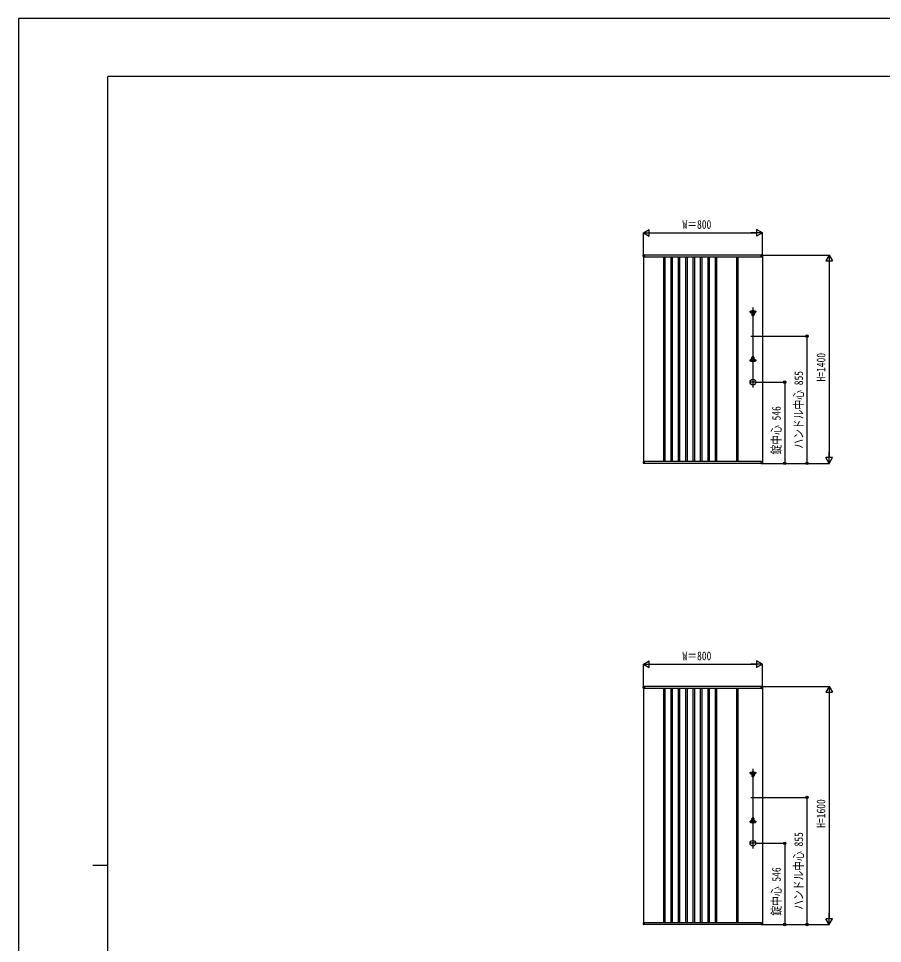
# Model space of a CAD drawing. Units: millimetres, scale not verified. Extents: x -8410 to 8410, y -5940 to 5940.
# Drawn here: x -8410 to -2602, y -277 to 5940 of the extents above; entities that cross this region are included whole.
import ezdxf
from ezdxf.enums import TextEntityAlignment as Align

# ---------------------------------------------------------------- set-up
doc = ezdxf.new("R2010")
doc.units = ezdxf.units.MM
doc.header["$LTSCALE"] = 30
for name, color, linetype in [('0-2_YKK_12', 2, 'Continuous'), ('0-3_YKK_A1', 4, 'Continuous'), ('0-4_YKK_D', 6, 'Continuous'), ('0-5_YKK_ZWAK', 7, 'Continuous')]:
    doc.layers.add(name, color=color, linetype=linetype)
doc.styles.add('ＭＳ ゴシック', font='')
doc.styles.get('ＭＳ ゴシック').set_extended_font_data('MS Gothic')

msp = doc.modelspace()

# ---------------------------------------------------------------- linework, layer by layer
at = {"layer": '0-2_YKK_12'}
for p, q in [((-3473.46, 3996.84), (-3473.46, 3460.54)), ((-3450.46, 3969), (-3495.7, 3969)), ((-3457.97, 3960), (-3488.86, 3960)), ((-3487.72, 3805), (-3459.2, 3805)), ((-3450.46, 3641), (-3495.7, 3641)), ((-3488.84, 3650), (-3460.32, 3650)), ((-3451.08, 3496), (-3496.32, 3496)), ((-3473.46, 896.84), (-3473.46, 360.54)), ((-3450.46, 869), (-3495.7, 869)), ((-3457.97, 860), (-3488.86, 860)), ((-3487.72, 705), (-3459.2, 705)), ((-3450.46, 541), (-3495.7, 541)), ((-3488.84, 550), (-3460.32, 550)), ((-3451.08, 396), (-3496.32, 396))]:
    msp.add_line(p, q, dxfattribs=at)
at = {"layer": '0-3_YKK_A1'}
for p, q in [((-4210.26, 4346.76), (-4210.26, 4348.64)), ((-4210.26, 4339.92), (-4210.26, 4346.76)), ((-4210.01, 4339.51), (-4210.01, 4339.51)), ((-4210.01, 4339.5), (-4210.01, 4338.69)), ((-4209.96, 4338.47), (-4209.96, 2961.54)), ((-4208.85, 4337.86), (-4209.05, 4337.87)), ((-4203.17, 4350.49), (-4208.85, 4350.14)), ((-4203.17, 4337.51), (-4208.85, 4337.86)), ((-4202.96, 4350.29), (-4202.96, 4348.34)), ((-3416.96, 4350), (-4202.96, 4350)), ((-4202.96, 4338), (-3416.96, 4338)), ((-4074.96, 4338), (-4074.96, 2962)), ((-4064.96, 4338), (-4064.96, 2962)), ((-4024.96, 4338), (-4024.96, 2962)), ((-4015.46, 4338), (-4015.46, 2962)), ((-3975.46, 4338), (-3975.46, 2962)), ((-3965.96, 4338), (-3965.96, 2962)), ((-3925.96, 4338), (-3925.96, 2962)), ((-3916.46, 4338), (-3916.46, 2962)), ((-3876.46, 4338), (-3876.46, 2962)), ((-3866.96, 4338), (-3866.96, 2962)), ((-3826.96, 4338), (-3826.96, 2962)), ((-3817.46, 4338), (-3817.46, 2962)), ((-3777.46, 4338), (-3777.46, 2962)), ((-3767.96, 4338), (-3767.96, 2962)), ((-3727.96, 4338), (-3727.96, 2962)), ((-3717.96, 4338), (-3717.96, 2962)), ((-3582.96, 4338), (-3582.96, 2962)), ((-3575.96, 4338), (-3575.96, 2962)), ((-3416.96, 4348.34), (-3416.96, 4350.29)), ((-3416.96, 4347.06), (-3416.96, 4348.34)), ((-3416.96, 4338.31), (-3416.96, 4347.06)), ((-3416.96, 4337.71), (-3416.96, 4338.31)), ((-3411.07, 4350.14), (-3416.75, 4350.49)), ((-3411.07, 4337.86), (-3416.75, 4337.51)), ((-3410.87, 4337.87), (-3411.07, 4337.86)), ((-3409.96, 4338.44), (-3409.96, 2961.54)), ((-3409.91, 4339.51), (-3409.91, 4339.5)), ((-3409.91, 4338.69), (-3409.91, 4339.5)), ((-3409.66, 4348.64), (-3409.66, 4346.76)), ((-3409.66, 4346.76), (-3409.66, 4339.92)), ((-3490.96, 3971), (-3490.96, 3967)), ((-3490.96, 3971), (-3490.96, 3967)), ((-3487.96, 3974), (-3477.71, 3974)), ((-3487.96, 3974), (-3477.71, 3974)), ((-3477.71, 3946), (-3478.46, 3946)), ((-3477.71, 3946), (-3478.46, 3946)), ((-3477.71, 3975.5), (-3477.71, 3974)), ((-3477.71, 3975.5), (-3477.71, 3974)), ((-3477.71, 3944.5), (-3477.71, 3946)), ((-3477.71, 3944.5), (-3477.71, 3946)), ((-3472.21, 3978.5), (-3474.71, 3978.5)), ((-3472.21, 3978.5), (-3474.71, 3978.5)), ((-3472.21, 3941.5), (-3474.71, 3941.5)), ((-3472.21, 3941.5), (-3474.71, 3941.5)), ((-3469.21, 3944.5), (-3469.21, 3946)), ((-3468.46, 3946), (-3469.21, 3946)), ((-3469.21, 3944.5), (-3469.21, 3946)), ((-3468.46, 3946), (-3469.21, 3946)), ((-3468.83, 3974), (-3458.58, 3974)), ((-3468.83, 3974), (-3458.58, 3974)), ((-3465.46, 3964), (-3465.46, 3949)), ((-3465.46, 3964), (-3458.96, 3964)), ((-3465.46, 3964), (-3465.46, 3949)), ((-3465.46, 3964), (-3458.96, 3964)), ((-3465.08, 3964), (-3458.58, 3964)), ((-3465.08, 3964), (-3458.58, 3964)), ((-3455.96, 3971), (-3455.96, 3967)), ((-3455.96, 3971), (-3455.96, 3967)), ((-3472.21, 3668.5), (-3474.71, 3668.5)), ((-3472.21, 3668.5), (-3474.71, 3668.5)), ((-3490.96, 3639), (-3490.96, 3643)), ((-3490.96, 3639), (-3490.96, 3643)), ((-3487.96, 3636), (-3477.71, 3636)), ((-3487.96, 3636), (-3477.71, 3636)), ((-3477.71, 3664), (-3478.46, 3664)), ((-3477.71, 3664), (-3478.46, 3664)), ((-3477.71, 3665.5), (-3477.71, 3664)), ((-3477.71, 3665.5), (-3477.71, 3664)), ((-3477.71, 3634.5), (-3477.71, 3636)), ((-3477.71, 3634.5), (-3477.71, 3636)), ((-3472.21, 3631.5), (-3474.71, 3631.5)), ((-3472.21, 3631.5), (-3474.71, 3631.5)), ((-3469.21, 3665.5), (-3469.21, 3664)), ((-3469.21, 3665.5), (-3469.21, 3664)), ((-3468.46, 3664), (-3469.21, 3664)), ((-3468.46, 3664), (-3469.21, 3664)), ((-3468.83, 3636), (-3458.58, 3636)), ((-3468.83, 3636), (-3458.58, 3636)), ((-3465.46, 3646), (-3465.46, 3661)), ((-3465.46, 3646), (-3465.46, 3661)), ((-3465.46, 3646), (-3458.96, 3646)), ((-3465.46, 3646), (-3458.96, 3646)), ((-3465.08, 3646), (-3458.58, 3646)), ((-3465.08, 3646), (-3458.58, 3646)), ((-3455.96, 3639), (-3455.96, 3643)), ((-3455.96, 3639), (-3455.96, 3643)), ((-4210.26, 2960.1), (-4210.26, 2953.25)), ((-4210.26, 2953.25), (-4210.26, 2951.37)), ((-4210.01, 2960.51), (-4210.01, 2961.32)), ((-4210.01, 2960.51), (-4210.01, 2960.51)), ((-4208.85, 2962.15), (-4209.05, 2962.14)), ((-4203.17, 2962.5), (-4208.85, 2962.15)), ((-4203.17, 2949.53), (-4208.85, 2949.87)), ((-3416.96, 2962), (-4202.96, 2962)), ((-4202.96, 2949.72), (-4202.96, 2951.67)), ((-3416.96, 2950), (-4202.96, 2950)), ((-3416.96, 2949.72), (-3416.96, 2951.67)), ((-3416.75, 2962.5), (-3411.07, 2962.15)), ((-3416.75, 2949.53), (-3411.07, 2949.87)), ((-3411.07, 2962.15), (-3410.87, 2962.14)), ((-3409.91, 2960.51), (-3409.91, 2961.32)), ((-3409.91, 2960.51), (-3409.91, 2960.51)), ((-3409.66, 2960.1), (-3409.66, 2953.25)), ((-3409.66, 2953.25), (-3409.66, 2951.37)), ((-4210.26, 1446.76), (-4210.26, 1448.64)), ((-4210.26, 1439.92), (-4210.26, 1446.76)), ((-4210.01, 1439.51), (-4210.01, 1439.51)), ((-4210.01, 1439.5), (-4210.01, 1438.69)), ((-4209.96, 1438.47), (-4209.96, -138.46)), ((-4208.85, 1437.86), (-4209.05, 1437.87)), ((-4203.17, 1450.49), (-4208.85, 1450.14)), ((-4203.17, 1437.51), (-4208.85, 1437.86)), ((-4202.96, 1450.29), (-4202.96, 1448.34)), ((-3416.96, 1450), (-4202.96, 1450)), ((-4202.96, 1438), (-3416.96, 1438)), ((-4074.96, 1438), (-4074.96, -138)), ((-4064.96, 1438), (-4064.96, -138)), ((-4024.96, 1438), (-4024.96, -138)), ((-4015.46, 1438), (-4015.46, -138)), ((-3975.46, 1438), (-3975.46, -138)), ((-3965.96, 1438), (-3965.96, -138)), ((-3925.96, 1438), (-3925.96, -138)), ((-3916.46, 1438), (-3916.46, -138)), ((-3876.46, 1438), (-3876.46, -138)), ((-3866.96, 1438), (-3866.96, -138)), ((-3826.96, 1438), (-3826.96, -138)), ((-3817.46, 1438), (-3817.46, -138)), ((-3777.46, 1438), (-3777.46, -138)), ((-3767.96, 1438), (-3767.96, -138)), ((-3727.96, 1438), (-3727.96, -138)), ((-3717.96, 1438), (-3717.96, -138)), ((-3582.96, 1438), (-3582.96, -138)), ((-3575.96, 1438), (-3575.96, -138)), ((-3416.96, 1448.34), (-3416.96, 1450.29)), ((-3416.96, 1447.06), (-3416.96, 1448.34)), ((-3416.96, 1438.31), (-3416.96, 1447.06)), ((-3416.96, 1437.71), (-3416.96, 1438.31)), ((-3411.07, 1450.14), (-3416.75, 1450.49)), ((-3411.07, 1437.86), (-3416.75, 1437.51)), ((-3410.87, 1437.87), (-3411.07, 1437.86)), ((-3409.96, 1438.44), (-3409.96, -138.46)), ((-3409.91, 1439.51), (-3409.91, 1439.5)), ((-3409.91, 1438.69), (-3409.91, 1439.5)), ((-3409.66, 1448.64), (-3409.66, 1446.76)), ((-3409.66, 1446.76), (-3409.66, 1439.92)), ((-3490.96, 871), (-3490.96, 867)), ((-3490.96, 871), (-3490.96, 867)), ((-3487.96, 874), (-3477.71, 874)), ((-3487.96, 874), (-3477.71, 874)), ((-3477.71, 875.5), (-3477.71, 874)), ((-3477.71, 875.5), (-3477.71, 874)), ((-3472.21, 878.5), (-3474.71, 878.5)), ((-3472.21, 878.5), (-3474.71, 878.5)), ((-3468.83, 874), (-3458.58, 874)), ((-3468.83, 874), (-3458.58, 874)), ((-3455.96, 871), (-3455.96, 867)), ((-3455.96, 871), (-3455.96, 867)), ((-3477.71, 846), (-3478.46, 846)), ((-3477.71, 846), (-3478.46, 846)), ((-3477.71, 844.5), (-3477.71, 846)), ((-3477.71, 844.5), (-3477.71, 846)), ((-3472.21, 841.5), (-3474.71, 841.5)), ((-3472.21, 841.5), (-3474.71, 841.5)), ((-3469.21, 844.5), (-3469.21, 846)), ((-3468.46, 846), (-3469.21, 846)), ((-3469.21, 844.5), (-3469.21, 846)), ((-3468.46, 846), (-3469.21, 846)), ((-3465.46, 864), (-3465.46, 849)), ((-3465.46, 864), (-3458.96, 864)), ((-3465.46, 864), (-3465.46, 849)), ((-3465.46, 864), (-3458.96, 864)), ((-3465.08, 864), (-3458.58, 864)), ((-3465.08, 864), (-3458.58, 864)), ((-3477.71, 564), (-3478.46, 564)), ((-3477.71, 564), (-3478.46, 564)), ((-3477.71, 565.5), (-3477.71, 564)), ((-3477.71, 565.5), (-3477.71, 564)), ((-3472.21, 568.5), (-3474.71, 568.5)), ((-3472.21, 568.5), (-3474.71, 568.5)), ((-3469.21, 565.5), (-3469.21, 564)), ((-3469.21, 565.5), (-3469.21, 564)), ((-3468.46, 564), (-3469.21, 564)), ((-3468.46, 564), (-3469.21, 564)), ((-3465.46, 546), (-3465.46, 561)), ((-3465.46, 546), (-3465.46, 561)), ((-3490.96, 539), (-3490.96, 543)), ((-3490.96, 539), (-3490.96, 543)), ((-3487.96, 536), (-3477.71, 536)), ((-3487.96, 536), (-3477.71, 536)), ((-3477.71, 534.5), (-3477.71, 536)), ((-3477.71, 534.5), (-3477.71, 536)), ((-3472.21, 531.5), (-3474.71, 531.5)), ((-3472.21, 531.5), (-3474.71, 531.5)), ((-3468.83, 536), (-3458.58, 536)), ((-3468.83, 536), (-3458.58, 536)), ((-3465.46, 546), (-3458.96, 546)), ((-3465.46, 546), (-3458.96, 546)), ((-3465.08, 546), (-3458.58, 546)), ((-3465.08, 546), (-3458.58, 546)), ((-3455.96, 539), (-3455.96, 543)), ((-3455.96, 539), (-3455.96, 543)), ((-4210.26, -139.9), (-4210.26, -146.75)), ((-4210.26, -146.75), (-4210.26, -148.63)), ((-4210.01, -139.49), (-4210.01, -138.68)), ((-4210.01, -139.49), (-4210.01, -139.49)), ((-4208.85, -137.85), (-4209.05, -137.86)), ((-4203.17, -137.5), (-4208.85, -137.85)), ((-4203.17, -150.47), (-4208.85, -150.13)), ((-3416.96, -138), (-4202.96, -138)), ((-4202.96, -150.28), (-4202.96, -148.33)), ((-3416.96, -150), (-4202.96, -150)), ((-3416.96, -150.28), (-3416.96, -148.33)), ((-3416.75, -137.5), (-3411.07, -137.85)), ((-3416.75, -150.47), (-3411.07, -150.13)), ((-3411.07, -137.85), (-3410.87, -137.86)), ((-3409.91, -139.49), (-3409.91, -138.68)), ((-3409.91, -139.49), (-3409.91, -139.49)), ((-3409.66, -139.9), (-3409.66, -146.75)), ((-3409.66, -146.75), (-3409.66, -148.63))]:
    msp.add_line(p, q, dxfattribs=at)
for points in [[(-4202.96, 4348.34), (-4202.96, 4347.06), (-4202.96, 4338.31), (-4202.96, 4337.71)], [(-3487.96, 3964), (-3481.46, 3964), (-3481.46, 3949)], [(-3487.96, 3964), (-3481.46, 3964), (-3481.46, 3949)], [(-3469.21, 3975.5), (-3469.21, 3974), (-3458.96, 3974)], [(-3469.21, 3975.5), (-3469.21, 3974), (-3458.96, 3974)], [(-3487.96, 3646), (-3481.46, 3646), (-3481.46, 3661)], [(-3487.96, 3646), (-3481.46, 3646), (-3481.46, 3661)], [(-3469.21, 3634.5), (-3469.21, 3636), (-3458.96, 3636)], [(-3469.21, 3634.5), (-3469.21, 3636), (-3458.96, 3636)], [(-4202.96, 2951.67), (-4202.96, 2952.96), (-4202.96, 2961.7), (-4202.96, 2962.3)], [(-3416.96, 2951.67), (-3416.96, 2952.96), (-3416.96, 2961.7), (-3416.96, 2962.3)], [(-4202.96, 1448.34), (-4202.96, 1447.06), (-4202.96, 1438.31), (-4202.96, 1437.71)], [(-3469.21, 875.5), (-3469.21, 874), (-3458.96, 874)], [(-3469.21, 875.5), (-3469.21, 874), (-3458.96, 874)], [(-3487.96, 864), (-3481.46, 864), (-3481.46, 849)], [(-3487.96, 864), (-3481.46, 864), (-3481.46, 849)], [(-3487.96, 546), (-3481.46, 546), (-3481.46, 561)], [(-3487.96, 546), (-3481.46, 546), (-3481.46, 561)], [(-3469.21, 534.5), (-3469.21, 536), (-3458.96, 536)], [(-3469.21, 534.5), (-3469.21, 536), (-3458.96, 536)], [(-4202.96, -148.33), (-4202.96, -147.04), (-4202.96, -138.3), (-4202.96, -137.7)], [(-3416.96, -148.33), (-3416.96, -147.04), (-3416.96, -138.3), (-3416.96, -137.7)]]:
    msp.add_lwpolyline(points, dxfattribs=at)
for centre in [(-3473.46, 3496), (-3473.46, 3496), (-3473.46, 396), (-3473.46, 396)]:
    msp.add_circle(centre, 19, dxfattribs=at)
for centre, radius, start, end in [((-4208.76, 4348.64), 1.5, 93.5, 180), ((-4209.76, 4339.92), 0.5, 180, 239.5472), ((-4209.11, 4338.77), 0.899, 184.96451, 275.08436), ((-4203.16, 4350.29), 0.2, 0, 93.5), ((-4203.16, 4337.71), 0.2, 266.5, 0), ((-3416.76, 4350.29), 0.2, 86.5, 180), ((-3416.76, 4337.71), 0.2, 180, 273.5), ((-3411.16, 4348.64), 1.5, 0, 86.5), ((-3410.77, 4338.73), 0.859, 263.28535, 357.42347), ((-3410.16, 4339.92), 0.5, 300.4528, 0), ((-3487.96, 3971), 3, 90, 180), ((-3487.96, 3971), 3, 90, 180), ((-3487.96, 3967), 3, 180, 270), ((-3487.96, 3967), 3, 180, 270), ((-3478.46, 3949), 3, 180, 270), ((-3478.46, 3949), 3, 180, 270), ((-3474.71, 3975.5), 3, 90, 180), ((-3474.71, 3975.5), 3, 90, 180), ((-3474.71, 3944.5), 3, 180, 270), ((-3474.71, 3944.5), 3, 180, 270), ((-3472.21, 3975.5), 3, 0, 90), ((-3472.21, 3975.5), 3, 0, 90), ((-3472.21, 3944.5), 3, 270, 0), ((-3472.21, 3944.5), 3, 270, 0), ((-3468.46, 3949), 3, 270, 0), ((-3468.46, 3949), 3, 270, 0), ((-3458.96, 3971), 3, 0, 90), ((-3458.96, 3971), 3, 0, 90), ((-3458.96, 3967), 3, 270, 0), ((-3458.96, 3967), 3, 270, 0), ((-3474.71, 3665.5), 3, 90, 180), ((-3474.71, 3665.5), 3, 90, 180), ((-3472.21, 3665.5), 3, 0, 90), ((-3472.21, 3665.5), 3, 0, 90), ((-3487.96, 3643), 3, 90, 180), ((-3487.96, 3643), 3, 90, 180), ((-3487.96, 3639), 3, 180, 270), ((-3487.96, 3639), 3, 180, 270), ((-3478.46, 3661), 3, 90, 180), ((-3478.46, 3661), 3, 90, 180), ((-3474.71, 3634.5), 3, 180, 270), ((-3474.71, 3634.5), 3, 180, 270), ((-3472.21, 3634.5), 3, 270, 0), ((-3472.21, 3634.5), 3, 270, 0), ((-3468.46, 3661), 3, 0, 90), ((-3468.46, 3661), 3, 0, 90), ((-3458.96, 3643), 3, 0, 90), ((-3458.96, 3643), 3, 0, 90), ((-3458.96, 3639), 3, 270, 0), ((-3458.96, 3639), 3, 270, 0), ((-4209.76, 2960.1), 0.5, 120.4528, 180), ((-4208.76, 2951.37), 1.5, 180, 266.5), ((-4209.11, 2961.25), 0.899, 84.91564, 175.03549), ((-4203.16, 2962.3), 0.2, 0, 93.5), ((-4203.16, 2949.72), 0.2, 266.5, 0), ((-3416.76, 2962.3), 0.2, 86.5, 180), ((-3416.76, 2949.72), 0.2, 180, 273.5), ((-3411.16, 2951.37), 1.5, 273.5, 0), ((-3410.81, 2961.25), 0.899, 4.96451, 95.08436), ((-3410.16, 2960.1), 0.5, 0, 59.5472), ((-4208.76, 1448.64), 1.5, 93.5, 180), ((-4209.76, 1439.92), 0.5, 180, 239.5472), ((-4209.11, 1438.77), 0.899, 184.96451, 275.08436), ((-4203.16, 1450.29), 0.2, 0, 93.5), ((-4203.16, 1437.71), 0.2, 266.5, 0), ((-3416.76, 1450.29), 0.2, 86.5, 180), ((-3416.76, 1437.71), 0.2, 180, 273.5), ((-3411.16, 1448.64), 1.5, 0, 86.5), ((-3410.77, 1438.73), 0.859, 263.28535, 357.42347), ((-3410.16, 1439.92), 0.5, 300.4528, 0), ((-3487.96, 871), 3, 90, 180), ((-3487.96, 871), 3, 90, 180), ((-3474.71, 875.5), 3, 90, 180), ((-3474.71, 875.5), 3, 90, 180), ((-3472.21, 875.5), 3, 0, 90), ((-3472.21, 875.5), 3, 0, 90), ((-3458.96, 871), 3, 0, 90), ((-3458.96, 871), 3, 0, 90), ((-3487.96, 867), 3, 180, 270), ((-3487.96, 867), 3, 180, 270), ((-3478.46, 849), 3, 180, 270), ((-3478.46, 849), 3, 180, 270), ((-3474.71, 844.5), 3, 180, 270), ((-3474.71, 844.5), 3, 180, 270), ((-3472.21, 844.5), 3, 270, 0), ((-3472.21, 844.5), 3, 270, 0), ((-3468.46, 849), 3, 270, 0), ((-3468.46, 849), 3, 270, 0), ((-3458.96, 867), 3, 270, 0), ((-3458.96, 867), 3, 270, 0), ((-3478.46, 561), 3, 90, 180), ((-3478.46, 561), 3, 90, 180), ((-3474.71, 565.5), 3, 90, 180), ((-3474.71, 565.5), 3, 90, 180), ((-3472.21, 565.5), 3, 0, 90), ((-3472.21, 565.5), 3, 0, 90), ((-3468.46, 561), 3, 0, 90), ((-3468.46, 561), 3, 0, 90), ((-3487.96, 543), 3, 90, 180), ((-3487.96, 543), 3, 90, 180), ((-3487.96, 539), 3, 180, 270), ((-3487.96, 539), 3, 180, 270), ((-3474.71, 534.5), 3, 180, 270), ((-3474.71, 534.5), 3, 180, 270), ((-3472.21, 534.5), 3, 270, 0), ((-3472.21, 534.5), 3, 270, 0), ((-3458.96, 543), 3, 0, 90), ((-3458.96, 543), 3, 0, 90), ((-3458.96, 539), 3, 270, 0), ((-3458.96, 539), 3, 270, 0), ((-4209.76, -139.9), 0.5, 120.4528, 180), ((-4208.76, -148.63), 1.5, 180, 266.5), ((-4209.11, -138.75), 0.899, 84.91564, 175.03549), ((-4203.16, -137.7), 0.2, 0, 93.5), ((-4203.16, -150.28), 0.2, 266.5, 0), ((-3416.76, -137.7), 0.2, 86.5, 180), ((-3416.76, -150.28), 0.2, 180, 273.5), ((-3411.16, -148.63), 1.5, 273.5, 0), ((-3410.81, -138.75), 0.899, 4.96451, 95.08436), ((-3410.16, -139.9), 0.5, 0, 59.5472)]:
    msp.add_arc(centre, radius, start, end, dxfattribs=at)
at = {"layer": '0-4_YKK_D'}
for p, q in [((-4209.96, 4500), (-4170.99, 4522.5)), ((-4209.96, 4339.47), (-4209.96, 4501)), ((-4209.96, 4500), (-4170.99, 4477.5)), ((-4209.96, 4500), (-4132.02, 4500)), ((-4170.99, 4477.5), (-4170.99, 4522.5)), ((-4164.96, 4500), (-3454.96, 4500)), ((-3409.96, 4500), (-3487.9, 4500)), ((-3409.96, 4500), (-3448.93, 4522.5)), ((-3448.93, 4522.5), (-3448.93, 4477.5)), ((-3409.96, 4500), (-3448.93, 4477.5)), ((-3409.96, 4339.44), (-3409.96, 4501)), ((-3415.96, 4350), (-2958.96, 4350)), ((-2959.96, 4350), (-2982.46, 4311.03)), ((-2982.46, 4311.03), (-2937.46, 4311.03)), ((-2959.96, 4350), (-2937.46, 4311.03)), ((-2959.96, 4350), (-2959.96, 4272.06)), ((-2959.96, 4305), (-2959.96, 2995)), ((-3456.96, 3805), (-3108.96, 3805)), ((-3109.96, 3805), (-3109.96, 2950)), ((-3449.03, 3496), (-3258.96, 3496)), ((-3259.96, 3496), (-3259.96, 2950)), ((-2959.96, 2950), (-2982.46, 2988.97)), ((-2937.46, 2988.97), (-2982.46, 2988.97)), ((-2959.96, 2950), (-2959.96, 3027.94)), ((-2959.96, 2950), (-2937.46, 2988.97)), ((-3415.96, 2950), (-2958.96, 2950)), ((-3414.96, 2950), (-3258.96, 2950)), ((-3414.96, 2950), (-3108.96, 2950)), ((-4209.96, 1600), (-4170.99, 1622.5)), ((-4170.99, 1577.5), (-4170.99, 1622.5)), ((-3409.96, 1600), (-3448.93, 1622.5)), ((-3448.93, 1622.5), (-3448.93, 1577.5)), ((-4209.96, 1439.47), (-4209.96, 1601)), ((-4209.96, 1600), (-4170.99, 1577.5)), ((-4209.96, 1600), (-4132.02, 1600)), ((-4164.96, 1600), (-3454.96, 1600)), ((-3409.96, 1600), (-3487.9, 1600)), ((-3409.96, 1600), (-3448.93, 1577.5)), ((-3409.96, 1439.44), (-3409.96, 1601)), ((-3415.96, 1450), (-2958.96, 1450)), ((-2959.96, 1450), (-2982.46, 1411.03)), ((-2959.96, 1450), (-2937.46, 1411.03)), ((-2959.96, 1450), (-2959.96, 1372.06)), ((-2982.46, 1411.03), (-2937.46, 1411.03)), ((-2959.96, 1405), (-2959.96, -105)), ((-3456.96, 705), (-3108.96, 705)), ((-3109.96, 705), (-3109.96, -150)), ((-3449.03, 396), (-3258.96, 396)), ((-3259.96, 396), (-3259.96, -150)), ((-2959.96, -150), (-2982.46, -111.03)), ((-2937.46, -111.03), (-2982.46, -111.03)), ((-2959.96, -150), (-2959.96, -72.06)), ((-2959.96, -150), (-2937.46, -111.03)), ((-3415.96, -150), (-2958.96, -150)), ((-3414.96, -150), (-3258.96, -150)), ((-3414.96, -150), (-3108.96, -150))]:
    msp.add_line(p, q, dxfattribs=at)
for centre in [(-3109.96, 3805), (-3259.96, 3496), (-3259.96, 2950), (-3109.96, 2950), (-3109.96, 705), (-3259.96, 396), (-3259.96, -150), (-3109.96, -150)]:
    msp.add_circle(centre, 8.5, dxfattribs=at)
at = {"layer": '0-5_YKK_ZWAK'}
for p, q in [((7790.04, 5550), (-7809.96, 5550)), ((-7809.96, -5050), (-7809.96, 5550)), ((-7909.96, 250), (-7809.96, 250))]:
    msp.add_line(p, q, dxfattribs=at)
msp.add_lwpolyline([(-8410, -5940), (8410, -5940), (8410, 5940), (-8410, 5940)], close=True, dxfattribs=at)

# ---------------------------------------------------------------- texts
at = {"layer": '0-4_YKK_D', "style": 'ＭＳ ゴシック', "width": 0.8}
for p in [(-3946.49, 4509), (-3946.49, 1609)]:
    msp.add_text('W＝800', height=58.65, dxfattribs=at).set_placement(p, align=Align.BOTTOM_LEFT)
for s, p in [('H=1400', (-2968.96, 3500.67)), ('ハンドル中心 855', (-3118.96, 3048.97)), ('錠中心 546', (-3268.96, 3009.67)), ('H=1600', (-2968.96, 500.67)), ('ハンドル中心 855', (-3118.96, -51.03)), ('錠中心 546', (-3268.96, -90.33))]:
    msp.add_text(s, height=58.65, rotation=90, dxfattribs=at).set_placement(p, align=Align.BOTTOM_LEFT)

doc.saveas('drawing.dxf')
